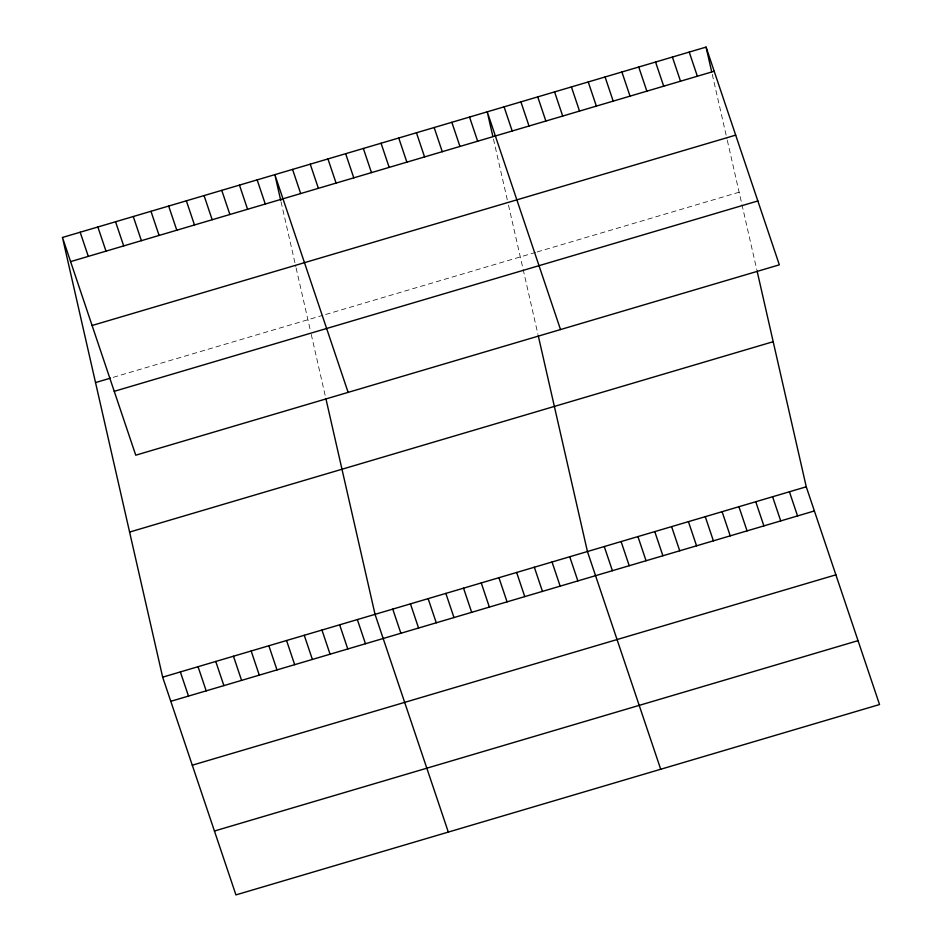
<?xml version="1.0" encoding="UTF-8"?>
<svg xmlns="http://www.w3.org/2000/svg" width="942" height="942" viewBox="0 0 942 942"><rect width="100%" height="100%" fill="white"/><g stroke="black" fill="none" stroke-linecap="round" stroke-linejoin="round"><path stroke-width="0.71" stroke-dasharray="4.71 3.53" d="M113.228 377.33L322.894 315.311M325.614 314.51L535.739 252.362M537.14 251.95L739.129 192.203M712.258 74.312L727.024 139.086M727.318 140.382L756.767 269.624M493.443 139.027L507.314 199.916M508.492 205.109L537.941 334.339M281.057 201.847L295.812 266.633M296.106 267.928L310.354 330.43M311.26 334.434L325.555 397.171"/><path stroke-width="1.41" d="M62.466 237.466L706.064 47.1L779.34 264.832L135.742 455.198L62.466 237.466L162.66 677.168L235.936 894.9L879.534 704.534L806.258 486.802L757.074 270.955M70.591 261.617L714.189 71.251M92.092 325.496L735.69 135.13M95.531 382.57L110.508 378.142M114.241 391.319L757.839 200.952M129.596 532.065L773.194 341.699M162.66 677.168L806.258 486.802M170.785 701.319L814.383 510.953M192.286 765.198L835.884 574.832M214.435 831.021L858.032 640.654M689.226 52.081L697.363 76.231M672.4 57.062L680.524 81.212M655.561 62.031L663.698 86.193M789.42 491.783L797.556 515.933M638.735 67.012L646.86 91.162M772.593 496.764L780.718 520.914M621.897 71.992L630.033 96.143M755.755 501.733L763.891 525.895M605.07 76.973L613.195 101.124M738.928 506.714L747.053 530.864M588.232 81.954L596.368 106.105M722.09 511.694L730.227 535.845M571.405 86.935L579.53 111.085M705.264 516.675L713.388 540.826M554.567 91.904L562.704 116.054M688.425 521.656L696.562 545.807M537.741 96.885L545.865 121.035M671.599 526.637L679.724 550.787M520.902 101.866L529.027 126.016M654.761 531.606L662.897 555.756M504.076 106.846L512.201 130.997M637.934 536.587L646.059 560.737M560.514 329.559L487.238 111.827L492.854 136.437M621.096 541.568L629.221 565.718M469.54 117.055L477.665 141.206M604.269 546.548L612.394 570.699M451.842 122.295L459.967 146.446M660.707 769.261L587.431 551.529L538.247 335.682M434.144 127.523L442.269 151.686M569.733 556.757L577.858 580.908M416.446 132.763L424.571 156.914M552.036 561.997L560.16 586.148M398.749 138.003L406.873 162.154M534.338 567.225L542.462 591.388M381.051 143.231L389.176 167.382M516.64 572.465L524.765 596.616M363.353 148.471L371.478 172.621M498.942 577.705L507.067 601.856M345.655 153.699L353.78 177.85M481.244 582.933L489.369 607.084M327.946 158.939L336.082 183.089M463.546 588.173L471.671 612.324M310.248 164.179L318.384 188.329M445.849 593.401L453.973 617.552M292.55 169.407L300.686 193.557M428.139 598.641L436.276 622.792M348.128 392.378L274.852 174.647L280.763 200.552M410.441 603.881L418.578 628.031M257.154 179.875L265.279 204.025M392.743 609.109L400.88 633.259M239.456 185.115L247.581 209.265M448.321 832.08L375.046 614.349L325.861 398.501M221.759 190.355L229.883 214.505M357.348 619.577L365.472 643.727M204.061 195.583L212.185 219.733M339.65 624.817L347.775 648.967M186.363 200.823L194.488 224.973M321.952 630.057L330.077 654.207M168.665 206.051L176.79 230.201M304.254 635.285L312.379 659.435M150.967 211.291L159.092 235.441M286.556 640.525L294.681 664.675M133.269 216.519L141.394 240.681M268.859 645.753L276.983 669.903M115.56 221.759L123.696 245.909M251.161 650.993L259.285 675.143M97.862 226.998L105.999 251.149M233.463 656.221L241.588 680.383M80.164 232.227L88.301 256.377M215.753 661.461L223.89 685.611M198.055 666.701L206.192 690.851M180.358 671.929L188.494 696.079M706.064 47.1L711.669 71.71"/></g></svg>
